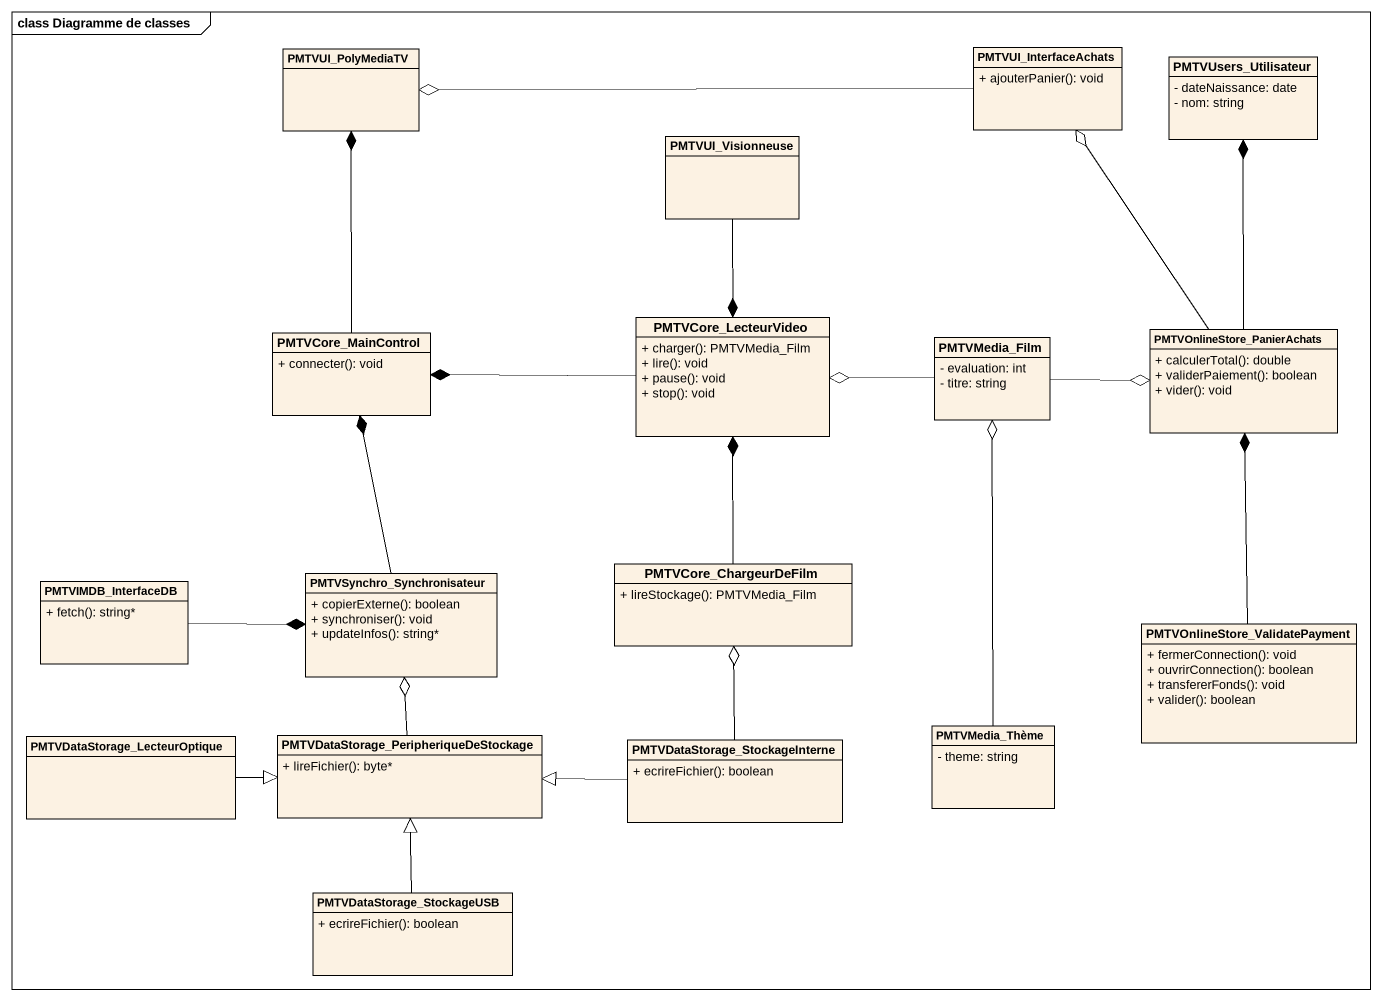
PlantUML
@startuml
mainframe class Diagramme de classes
hide circle
hide empty members
skinparam classAttributeIconSize 0
class PMTVUI_PolyMediaTV
class PMTVUI_InterfaceAchats {
  + ajouterPanier(): void
}
class PMTVUsers_Utilisateur {
  - dateNaissance: date
  - nom: string
}
class PMTVUI_Visionneuse
class PMTVCore_MainControl {
  + connecter(): void
}
class PMTVCore_LecteurVideo {
  + charger(): PMTVMedia_Film
  + lire(): void
  + pause(): void
  + stop(): void
}
class PMTVMedia_Film {
  - evaluation: int
  - titre: string
}
class PMTVOnlineStore_PanierAchats {
  + calculerTotal(): double
  + validerPaiement(): boolean
  + vider(): void
}
class PMTVIMDB_InterfaceDB {
  + fetch(): string*
}
class PMTVSynchro_Synchronisateur {
  + copierExterne(): boolean
  + synchroniser(): void
  + updateInfos(): string*
}
class PMTVCore_ChargeurDeFilm {
  + lireStockage(): PMTVMedia_Film
}
class "PMTVOnlineStore_ValidatePayment" as PMTVOnlineStore {
  + fermerConnection(): void
  + ouvrirConnection(): boolean
  + transfererFonds(): void
  + valider(): boolean
}
class "PMTVDataStorage_LecteurOptique" as PMTVDataStorage
class "PMTVDataStorage_PeripheriqueDeStockage" as PMTVDataStorage_2 {
  + lireFichier(): byte*
}
class "PMTVDataStorage_StockageInterne" as PMTVDataStorage_3 {
  + ecrireFichier(): boolean
}
class PMTVMedia_Thème {
  - theme: string
}
class PMTVDataStorage_StockageUSB {
  + ecrireFichier(): boolean
}
PMTVUI_InterfaceAchats -left-o PMTVUI_PolyMediaTV
PMTVUI_Visionneuse --* PMTVCore_LecteurVideo
PMTVCore_MainControl -up-* PMTVUI_PolyMediaTV
PMTVCore_LecteurVideo -left-* PMTVCore_MainControl
PMTVMedia_Film -left-o PMTVCore_LecteurVideo
PMTVMedia_Film -right-o PMTVOnlineStore_PanierAchats
PMTVOnlineStore_PanierAchats -up-o PMTVUI_InterfaceAchats
PMTVOnlineStore_PanierAchats -up-* PMTVUsers_Utilisateur
PMTVIMDB_InterfaceDB -right-* PMTVSynchro_Synchronisateur
PMTVSynchro_Synchronisateur -up-* PMTVCore_MainControl
PMTVCore_ChargeurDeFilm -up-* PMTVCore_LecteurVideo
PMTVOnlineStore -up-* PMTVOnlineStore_PanierAchats
PMTVDataStorage -right-|> PMTVDataStorage_2
PMTVDataStorage_2 -up-o PMTVSynchro_Synchronisateur
PMTVDataStorage_3 -up-o PMTVCore_ChargeurDeFilm
PMTVDataStorage_3 -left-|> PMTVDataStorage_2
PMTVMedia_Thème -up-o PMTVMedia_Film
PMTVDataStorage_StockageUSB -up-|> PMTVDataStorage_2
@enduml
